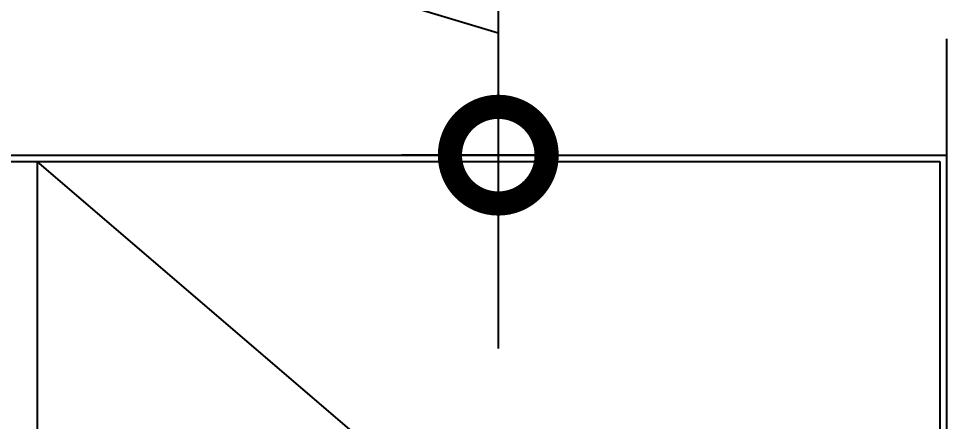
# Model space of a CAD drawing. Header units: metres. Extents: x -133 to 570, y -18 to 184.
# Drawn here: x -27.878 to -27.158, y -0.857 to -0.544 of the extents above; entities that cross this region are included whole.
import ezdxf

# ---------------------------------------------------------------- set-up
doc = ezdxf.new("R2010")
doc.units = ezdxf.units.M
doc.linetypes.add('DASHEDX2', pattern=[1.5, 1, -0.5])
for name, color, linetype in [('1', 232, 'DASHEDX2'), ('ARQ-ALV ACAB', 4, 'Continuous'), ('ARQ-ALV OSSO', 5, 'Continuous'), ('ARQ-DIM EMBASAM', 2, 'Continuous'), ('ARQ-MOB', 7, 'Continuous')]:
    doc.layers.add(name, color=color, linetype=linetype)
doc.styles.add('Adesa', font='ARIALN.TTF')
doc.dimstyles.new('ADESA 1-0075', dxfattribs={"dimtxt": 0.15, "dimasz": 0.15, "dimexe": 0.075, "dimexo": 0.1, "dimgap": 0.1, "dimtad": 1, "dimdec": 1, "dimlfac": 100, "dimzin": 12, "dimtxsty": 'Adesa', "dimblk": 'DOTSMALL', "dimcen": 1, "dimdle": 0.075, "dimclrd": 1, "dimclre": 1, "dimclrt": 256, "dimazin": 3, "dimtm": 1e-09, "dimtfac": 1, "dimtdec": 1, "dimtmove": 1, "dimatfit": 0, "dimldrblk": 'DOTSMALL', "dimfxl": 0.8, "dimtvp": 2, "dimtolj": 1, "dimtzin": 0, "dimarcsym": 0})

# ---------------------------------------------------------------- blocks, each defined once
blk = doc.blocks.new('_DotSmall')
at = {"color": 0, "linetype": 'ByBlock', "const_width": 0.5}
blk.add_lwpolyline([(-0.0625, 0, 1), (0.0625, 0, 1)], format="xyb", close=True, dxfattribs=at)
blk = doc.blocks.new('*D160')
at = {"layer": 'ARQ-DIM EMBASAM', "color": 1, "lineweight": -2, "transparency": 16777216}
for p, q in [((-27.80745, -0.46504), (-27.80745, -0.1001)), ((-27.50587, -0.46077), (-27.50587, -0.31077)), ((-27.50587, -0.55552), (-27.80745, -0.46504)), ((-27.25839, -0.46077), (-27.58087, -0.46077)), ((-27.50587, -0.46077), (-27.50587, -0.65026)), ((-27.50587, -0.46077), (-27.50587, -0.65026)), ((-27.47511, -0.65026), (-27.58087, -0.65026)), ((-27.50587, -0.65026), (-27.50587, -0.80026))]:
    blk.add_line(p, q, dxfattribs=at)
at = {"layer": 'Defpoints', "color": 0, "transparency": 16777216}
for p in [(-27.15839, -0.46077), (-27.50587, -0.65026), (-27.37511, -0.65026, 0)]:
    blk.add_point(p, dxfattribs=at)
at = {"layer": 'ARQ-DIM EMBASAM', "color": 1, "lineweight": -2, "transparency": 16777216, "xscale": 0.15, "yscale": 0.15, "zscale": 0.15}
for p, rotation in [((-27.50587, -0.46077), 270), ((-27.50587, -0.65026), 90)]:
    blk.add_blockref('_DotSmall', p, dxfattribs=dict(at, rotation=rotation))
at = {"layer": 'ARQ-DIM EMBASAM', "transparency": 16777216, "insert": (-27.98404, -0.28257), "char_height": 0.15, "attachment_point": 5, "rotation": 90, "style": 'Adesa'}
blk.add_mtext('\\A1;19', dxfattribs=at)
blk = doc.blocks.new('est-lo-05-4s1-r00')
at = {"layer": '1'}
blk.add_lwpolyline([(-2715.836043, 204.000156), (-2715.836402, -264.999844)], dxfattribs=at)

msp = doc.modelspace()

# ---------------------------------------------------------------- linework, layer by layer
at = {"layer": 'ARQ-ALV ACAB'}
for points, elevation in [([(-29.55837, -0.65526), (-27.16338, -0.65526)], -0.00001), ([(-27.16338, -0.65526), (-27.16339, -2.64501)], 0)]:
    msp.add_lwpolyline(points, dxfattribs=dict(at, elevation=elevation))
at = {"layer": 'ARQ-ALV OSSO'}
for p, q in [((-29.55337, -0.65026, -0.00001), (-27.15838, -0.65026, 0)), ((-27.15838, -0.65026, 0), (-27.15839, -2.65003, 0))]:
    msp.add_line(p, q, dxfattribs=at)
at = {"layer": 'ARQ-MOB', "elevation": -0.00001}
msp.add_lwpolyline([(-27.86339, -0.65526), (-27.86339, -1.25526), (-27.16339, -1.25526)], close=True, dxfattribs=at)

# ---------------------------------------------------------------- block references
at = {"linetype": 'Continuous', "xscale": 0.01, "yscale": 0.01, "zscale": 0.01}
msp.add_blockref('est-lo-05-4s1-r00', (0, 0), dxfattribs=at)

# ---------------------------------------------------------------- dimensions: what is measured, and where the dimension line sits
at = {"layer": 'ARQ-DIM EMBASAM'}
dim = msp.add_linear_dim(base=(-27.50587, -0.65026, 0), p1=(-27.15839, -0.46077, 0), p2=(-27.37511, -0.65026, 0), angle=90, dimstyle='ADESA 1-0075', override={"dimdec": 0}, dxfattribs=at)
dim.commit()
dim.dimension.update_dxf_attribs({"geometry": '*D160', "text_midpoint": (-27.98404, -0.36504, 0)})

doc.saveas('drawing.dxf')
